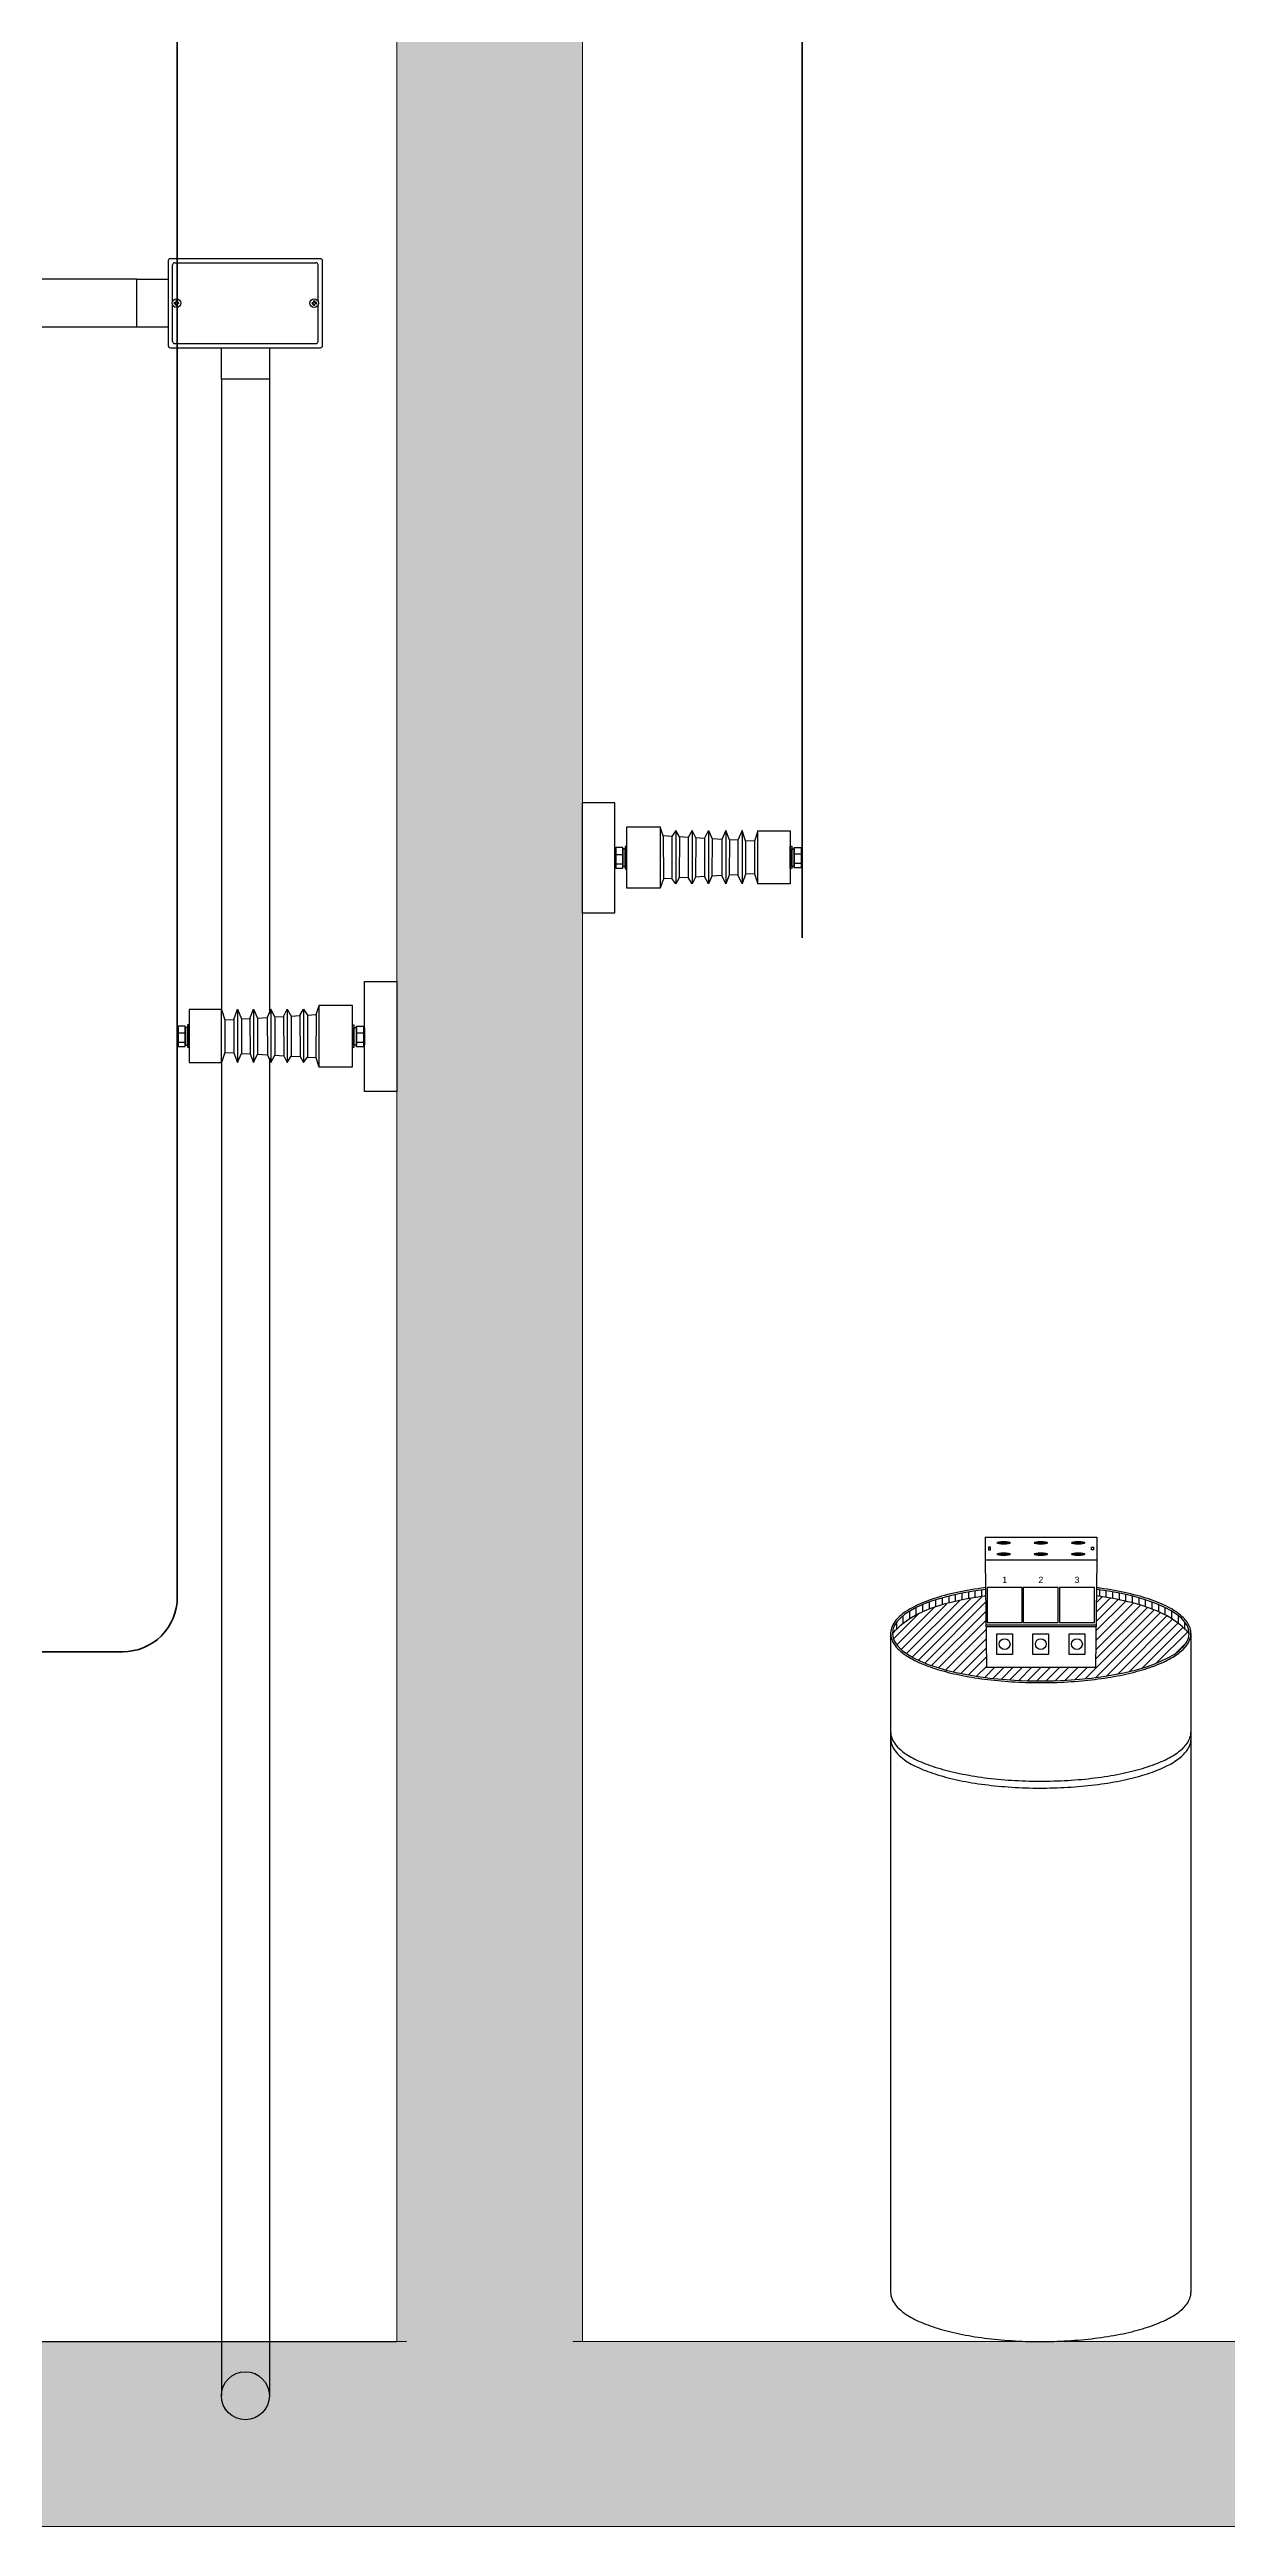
# Model space of a CAD drawing. Extents: x 2368 to 5238, y 905 to 1916.
# Drawn here: x 2549.668 to 2551.835, y 959.693 to 964.249 of the extents above; entities that cross this region are included whole.
import ezdxf

# ---------------------------------------------------------------- set-up
doc = ezdxf.new("R2010")
doc.units = 0
doc.header["$LTSCALE"] = 10
doc.layers.get('0').update_dxf_attribs({"linetype": 'CONTINUOUS'})
doc.layers.add('alvenaria', color=2, linetype='CONTINUOUS', lineweight=15)
doc.layers.add('Vergalhão', color=4, linetype='CONTINUOUS', lineweight=35)
for name, color, linetype in [('CONDULETE', 8, 'CONTINUOUS'), ('ELETRODUTO', 150, 'CONTINUOUS'), ('EQUIPAMENTO', 3, 'CONTINUOUS'), ('ISOLADOR DE PEDESTAL', 2, 'CONTINUOUS')]:
    doc.layers.add(name, color=color, linetype=linetype)
doc.styles.add('ARIAL', font='arial.ttf', dxfattribs={"height": 2})

# ---------------------------------------------------------------- blocks, each defined once
blk = doc.blocks.new('Alvenaria')
at = {"layer": 'alvenaria'}
for p, q in [((5.5687, 2.5495), (5.5687, 0.1495)), ((5.7187, 2.5495), (5.7187, 0.1495)), ((5.5764, 0.1495), (3.9817, 0.1495)), ((7.3056, 0.1495), (5.711, 0.1495)), ((7.4551, 0), (0.299, 0))]:
    blk.add_line(p, q, dxfattribs=at)
blk = doc.blocks.new('Capacitor')
at = {"layer": 'EQUIPAMENTO'}
for p, q in [((-7.12, 102.73), (7.15, 102.73)), ((-5.55, 102.06), (-5.55, 101.95)), ((-5.48, 102.09), (-5.48, 101.91)), ((-5.41, 102.12), (-5.41, 101.89)), ((-5.35, 102.14), (-5.35, 101.87)), ((-5.28, 102.15), (-5.28, 101.86)), ((-5.21, 102.16), (-5.21, 101.85)), ((-5.14, 102.17), (-5.14, 101.84)), ((-5.08, 102.18), (-5.08, 101.83)), ((-5.01, 102.18), (-5.01, 101.83)), ((-4.94, 102.19), (-4.94, 101.82)), ((-4.88, 102.19), (-4.88, 101.82)), ((-4.81, 102.19), (-4.81, 101.82)), ((-4.74, 102.19), (-4.74, 101.82)), ((-4.67, 102.19), (-4.67, 101.82)), ((-4.61, 102.19), (-4.61, 101.82)), ((-4.54, 102.19), (-4.54, 101.82)), ((-4.47, 102.18), (-4.47, 101.83)), ((-4.41, 102.18), (-4.41, 101.83)), ((-4.34, 102.17), (-4.34, 101.84)), ((-4.27, 102.16), (-4.27, 101.85)), ((-4.21, 102.15), (-4.21, 101.86)), ((-4.14, 102.14), (-4.14, 101.87)), ((-4.07, 102.12), (-4.07, 101.89)), ((-4, 102.09), (-4, 101.91)), ((-3.94, 102.06), (-3.94, 101.95)), ((-0.79, 102.06), (-0.79, 101.95)), ((-0.72, 102.09), (-0.72, 101.91)), ((-0.66, 102.12), (-0.66, 101.89)), ((-0.59, 102.14), (-0.59, 101.87)), ((-0.52, 102.15), (-0.52, 101.86)), ((-0.46, 102.16), (-0.46, 101.85)), ((-0.39, 102.17), (-0.39, 101.84)), ((-0.32, 102.18), (-0.32, 101.83)), ((-0.25, 102.18), (-0.25, 101.83)), ((-0.19, 102.19), (-0.19, 101.82)), ((-0.12, 102.19), (-0.12, 101.82)), ((-0.05, 102.19), (-0.05, 101.82)), ((0.01, 102.19), (0.01, 101.82)), ((0.08, 102.19), (0.08, 101.82)), ((0.15, 102.19), (0.15, 101.82)), ((0.21, 102.19), (0.21, 101.82)), ((0.28, 102.18), (0.28, 101.83)), ((0.35, 102.18), (0.35, 101.83)), ((0.42, 102.17), (0.42, 101.84)), ((0.48, 102.16), (0.48, 101.85)), ((0.55, 102.15), (0.55, 101.86)), ((0.62, 102.14), (0.62, 101.87)), ((0.68, 102.12), (0.68, 101.89)), ((0.75, 102.09), (0.75, 101.91)), ((0.82, 102.06), (0.82, 101.95)), ((3.96, 102.06), (3.96, 101.95)), ((4.03, 102.09), (4.03, 101.91)), ((4.1, 102.12), (4.1, 101.89)), ((4.17, 102.14), (4.17, 101.87)), ((4.23, 102.15), (4.23, 101.86)), ((4.3, 102.16), (4.3, 101.85)), ((4.37, 102.17), (4.37, 101.84)), ((4.43, 102.18), (4.43, 101.83)), ((4.5, 102.18), (4.5, 101.83)), ((4.57, 102.19), (4.57, 101.82)), ((4.64, 102.19), (4.64, 101.82)), ((4.7, 102.19), (4.7, 101.82)), ((4.77, 102.19), (4.77, 101.82)), ((4.84, 102.19), (4.84, 101.82)), ((4.9, 102.19), (4.9, 101.82)), ((4.97, 102.19), (4.97, 101.82)), ((5.04, 102.18), (5.04, 101.83)), ((5.1, 102.18), (5.1, 101.83)), ((5.17, 102.17), (5.17, 101.84)), ((5.24, 102.16), (5.24, 101.85)), ((5.31, 102.15), (5.31, 101.86)), ((5.37, 102.14), (5.37, 101.87)), ((5.44, 102.12), (5.44, 101.89)), ((5.51, 102.09), (5.51, 101.91)), ((5.57, 102.06), (5.57, 101.95)), ((-7.12, 99.83), (7.15, 99.83)), ((-7.12, 99.83), (-6.95, 86.11)), ((-5.55, 100.61), (-5.55, 100.5)), ((-5.48, 100.64), (-5.48, 100.46)), ((-5.41, 100.67), (-5.41, 100.44)), ((-5.35, 100.69), (-5.35, 100.42)), ((-5.28, 100.7), (-5.28, 100.41)), ((-5.21, 100.71), (-5.21, 100.4)), ((-5.14, 100.72), (-5.14, 100.39)), ((-5.08, 100.73), (-5.08, 100.38)), ((-5.01, 100.73), (-5.01, 100.38)), ((-4.94, 100.74), (-4.94, 100.37)), ((-4.88, 100.74), (-4.88, 100.37)), ((-4.81, 100.74), (-4.81, 100.37)), ((-4.74, 100.74), (-4.74, 100.37)), ((-4.67, 100.74), (-4.67, 100.37)), ((-4.61, 100.74), (-4.61, 100.37)), ((-4.54, 100.74), (-4.54, 100.37)), ((-4.47, 100.73), (-4.47, 100.38)), ((-4.41, 100.73), (-4.41, 100.38)), ((-4.34, 100.72), (-4.34, 100.39)), ((-4.27, 100.71), (-4.27, 100.4)), ((-4.21, 100.7), (-4.21, 100.41)), ((-4.14, 100.69), (-4.14, 100.42)), ((-4.07, 100.67), (-4.07, 100.44)), ((-4, 100.64), (-4, 100.46)), ((-3.94, 100.61), (-3.94, 100.5)), ((-0.79, 100.61), (-0.79, 100.5)), ((-0.72, 100.64), (-0.72, 100.46)), ((-0.66, 100.67), (-0.66, 100.44)), ((-0.59, 100.69), (-0.59, 100.42)), ((-0.52, 100.7), (-0.52, 100.41)), ((-0.46, 100.71), (-0.46, 100.4)), ((-0.39, 100.72), (-0.39, 100.39)), ((-0.32, 100.73), (-0.32, 100.38)), ((-0.25, 100.73), (-0.25, 100.38)), ((-0.19, 100.74), (-0.19, 100.37)), ((-0.12, 100.74), (-0.12, 100.37)), ((-0.05, 100.74), (-0.05, 100.37)), ((0.01, 100.74), (0.01, 100.37)), ((0.08, 100.74), (0.08, 100.37)), ((0.15, 100.74), (0.15, 100.37)), ((0.21, 100.74), (0.21, 100.37)), ((0.28, 100.73), (0.28, 100.38)), ((0.35, 100.73), (0.35, 100.38)), ((0.42, 100.72), (0.42, 100.39)), ((0.48, 100.71), (0.48, 100.4)), ((0.55, 100.7), (0.55, 100.41)), ((0.62, 100.69), (0.62, 100.42)), ((0.68, 100.67), (0.68, 100.44)), ((0.75, 100.64), (0.75, 100.46)), ((0.82, 100.61), (0.82, 100.5)), ((3.96, 100.61), (3.96, 100.5)), ((4.03, 100.64), (4.03, 100.46)), ((4.1, 100.67), (4.1, 100.44)), ((4.17, 100.69), (4.17, 100.42)), ((4.23, 100.7), (4.23, 100.41)), ((4.3, 100.71), (4.3, 100.4)), ((4.37, 100.72), (4.37, 100.39)), ((4.43, 100.73), (4.43, 100.38)), ((4.5, 100.73), (4.5, 100.38)), ((4.57, 100.74), (4.57, 100.37)), ((4.64, 100.74), (4.64, 100.37)), ((4.7, 100.74), (4.7, 100.37)), ((4.77, 100.74), (4.77, 100.37)), ((4.84, 100.74), (4.84, 100.37)), ((4.9, 100.74), (4.9, 100.37)), ((4.97, 100.74), (4.97, 100.37)), ((5.04, 100.73), (5.04, 100.38)), ((5.1, 100.73), (5.1, 100.38)), ((5.17, 100.72), (5.17, 100.39)), ((5.24, 100.71), (5.24, 100.4)), ((5.31, 100.7), (5.31, 100.41)), ((5.37, 100.69), (5.37, 100.42)), ((5.44, 100.67), (5.44, 100.44)), ((5.51, 100.64), (5.51, 100.46)), ((5.57, 100.61), (5.57, 100.5)), ((7.15, 99.83), (6.98, 86.11)), ((-16.42, 87.4), (-8.88, 94.93)), ((-15.64, 87), (-7.53, 95.1)), ((-12.55, 94.1), (-12.55, 94.97)), ((-11.72, 94.33), (-11.72, 95.19)), ((-10.88, 94.54), (-10.88, 95.39)), ((-10.04, 94.72), (-10.04, 95.57)), ((-9.21, 94.88), (-9.21, 95.73)), ((-8.37, 95.02), (-8.37, 95.87)), ((-7.53, 95.15), (-7.53, 95.99)), ((7.07, 93.14), (8.87, 94.94)), ((7.08, 94.34), (7.85, 95.1)), ((7.53, 95.15), (7.53, 95.99)), ((8.37, 95.02), (8.37, 95.87)), ((9.2, 94.88), (9.2, 95.73)), ((10.04, 94.72), (10.04, 95.57)), ((10.88, 94.54), (10.88, 95.39)), ((11.71, 94.33), (11.71, 95.19)), ((12.55, 94.1), (12.55, 94.97)), ((-18.83, 89.72), (-15.61, 92.94)), ((-18.41, 88.96), (-13.6, 93.77)), ((-18.41, 90.97), (-18.41, 91.88)), ((-17.82, 88.36), (-12.03, 94.16)), ((-17.57, 91.69), (-17.57, 92.7)), ((-17.16, 87.85), (-10.35, 94.65)), ((-16.74, 92.29), (-16.74, 93.28)), ((-15.9, 92.79), (-15.9, 93.73)), ((-15.06, 93.21), (-15.06, 94.11)), ((-14.81, 86.64), (-7.05, 94.4)), ((-14.23, 93.56), (-14.23, 94.44)), ((-13.95, 86.32), (-7.04, 93.23)), ((-13.39, 93.84), (-13.39, 94.72)), ((-13.05, 86.03), (-7.02, 92.06)), ((5.68, 84.64), (14.48, 93.44)), ((7, 87.15), (13.61, 93.76)), ((7.01, 88.34), (12.72, 94.05)), ((7.01, 84.8), (15.3, 93.09)), ((7.03, 89.54), (11.79, 94.31)), ((7.04, 90.74), (10.84, 94.54)), ((7.06, 91.94), (9.87, 94.75)), ((8.39, 84.99), (16.08, 92.69)), ((9.83, 85.24), (16.82, 92.23)), ((11.33, 85.57), (17.5, 91.74)), ((13.39, 93.84), (13.39, 94.72)), ((14.22, 93.56), (14.22, 94.44)), ((15.06, 93.21), (15.06, 94.11)), ((15.9, 92.79), (15.9, 93.73)), ((16.73, 92.29), (16.73, 93.28)), ((17.57, 91.69), (17.57, 92.7)), ((18.41, 90.97), (18.41, 91.88)), ((-19.18, 90.43), (-19.18, 6.28)), ((-12.13, 85.77), (-7.01, 90.89)), ((-11.19, 85.53), (-6.99, 89.72)), ((7.06, 91.5), (-7.02, 91.5)), ((7.06, 91.25), (-7.02, 91.25)), ((12.95, 86), (18.15, 91.2)), ((14.75, 86.62), (18.76, 90.63)), ((17.19, 87.87), (18.64, 89.32)), ((19.18, 90.43), (19.18, 6.28)), ((19.18, 89.86), (19.18, 89.87)), ((-10.21, 85.32), (-6.98, 88.55)), ((-9.22, 85.13), (-6.97, 87.39)), ((-8.21, 84.96), (-6.95, 86.22)), ((-7.17, 84.82), (-5.87, 86.11)), ((-6.95, 86.11), (6.98, 86.11)), ((-6.95, 86.11), (-6.86, 86.11)), ((-6.11, 84.69), (-4.69, 86.11)), ((-5.03, 84.58), (-3.51, 86.11)), ((-3.94, 84.5), (-2.32, 86.11)), ((-2.82, 84.43), (-1.14, 86.11)), ((-1.68, 84.39), (0.04, 86.11)), ((-0.52, 84.37), (1.23, 86.11)), ((0.67, 84.37), (2.41, 86.11)), ((1.88, 84.4), (3.6, 86.11)), ((3.11, 84.45), (4.78, 86.11)), ((4.38, 84.53), (5.96, 86.11))]:
    blk.add_line(p, q, dxfattribs=at)
for points in [[(-7.12, 102.73), (-7.12, 99.83)], [(-6.69, 101.12), (-6.44, 101.12), (-6.44, 101.44), (-6.69, 101.44), (-6.69, 101.12)], [(6.73, 101.12), (6.47, 101.12), (6.47, 101.44), (6.73, 101.44), (6.73, 101.12)], [(7.15, 102.73), (7.15, 99.83)], [(-6.86, 91.84), (-2.39, 91.84), (-2.39, 96.3), (-6.86, 96.3), (-6.86, 91.84)], [(-2.24, 91.84), (2.23, 91.84), (2.23, 96.3), (-2.24, 96.3), (-2.24, 91.84)], [(2.38, 91.84), (6.85, 91.84), (6.85, 96.3), (2.38, 96.3), (2.38, 91.84)]]:
    blk.add_lwpolyline(points, dxfattribs=at)
for points in [[(-5.63, 90.38), (-3.62, 90.38), (-3.62, 87.74), (-5.63, 87.74)], [(-1.01, 90.38), (1, 90.38), (1, 87.74), (-1.01, 87.74)], [(3.61, 90.38), (5.62, 90.38), (5.62, 87.74), (3.61, 87.74)]]:
    blk.add_lwpolyline(points, close=True, dxfattribs=at)
for centre in [(-4.62, 89.06), (0, 89.06), (4.62, 89.06)]:
    blk.add_circle(centre, 0.695, dxfattribs=at)
for centre, start, end in [((-9.83, 81.77), 121.9159, 136.5196), ((9.83, 81.77), 43.4801, 58.0848)]:
    blk.add_arc(centre, 12.58, start, end, dxfattribs=at)
for centre in [(-4.74, 102), (0.01, 102), (4.77, 102), (-4.74, 100.55), (0.01, 100.55), (4.77, 100.55)]:
    blk.add_ellipse(centre, major_axis=(0.841, 0), ratio=0.223626, dxfattribs=at)
blk.add_ellipse((0, 90.43), major_axis=(18.96, 0), ratio=0.319769, start_param=1.953005, end_param=7.469674, dxfattribs=at)
for points, knots in [([(-7.08, 96.28), (-7.41, 96.23), (-7.73, 96.19), (-9.27, 95.96), (-10.43, 95.74), (-12.58, 95.22), (-13.57, 94.92), (-15.33, 94.26), (-16.11, 93.9), (-17.42, 93.14), (-17.95, 92.73), (-18.58, 92.04), (-18.77, 91.79), (-19.04, 91.26), (-19.13, 90.98), (-19.2, 90.43), (-19.18, 90.15), (-19.04, 89.6), (-18.92, 89.34), (-18.58, 88.81), (-18.37, 88.56), (-17.84, 88.07), (-17.54, 87.83), (-16.66, 87.25), (-16.02, 86.92), (-14.57, 86.29), (-13.76, 86), (-11.98, 85.48), (-11.01, 85.25), (-8.96, 84.85), (-7.88, 84.68), (-5.63, 84.4), (-4.47, 84.3), (-2.1, 84.17), (-0.9, 84.14), (1.51, 84.15), (2.71, 84.19), (5.06, 84.35), (6.21, 84.46), (8.43, 84.76), (9.5, 84.94), (11.51, 85.37), (12.45, 85.61), (14.18, 86.15), (14.96, 86.45), (16.35, 87.08), (16.95, 87.43), (17.95, 88.15), (18.35, 88.52), (18.81, 89.16), (18.95, 89.4), (19.13, 89.9), (19.18, 90.16), (19.18, 90.42), (19.18, 90.42), (19.18, 90.43)], [1.951562, 1.951562, 1.951562, 1.951562, 2.007426, 2.007426, 2.219189, 2.219189, 2.430952, 2.430952, 2.642715, 2.642715, 2.854477, 2.854477, 2.977419, 2.977419, 3.10036, 3.10036, 3.223302, 3.223302, 3.346243, 3.346243, 3.469185, 3.469185, 3.592126, 3.592126, 3.781522, 3.781522, 3.970918, 3.970918, 4.160314, 4.160314, 4.349709, 4.349709, 4.539105, 4.539105, 4.728501, 4.728501, 4.917896, 4.917896, 5.107292, 5.107292, 5.296688, 5.296688, 5.486083, 5.486083, 5.675479, 5.675479, 5.864875, 5.864875, 6.05427, 6.05427, 6.167713, 6.167713, 6.281155, 6.281155, 6.283185, 6.283185, 6.283185, 6.283185]), ([(-7.06, 95.21), (-7.11, 95.2), (-7.17, 95.2), (-9.44, 94.89), (-11.48, 94.45), (-14.25, 93.57), (-15.19, 93.18), (-16.14, 92.66), (-16.32, 92.56), (-16.48, 92.45)], [1.9585789, 1.9585789, 1.9585789, 1.9585789, 1.9676373, 1.9676373, 2.3563982, 2.3563982, 2.609852, 2.609852, 2.6746504, 2.6746504, 2.6746504, 2.6746504]), ([(16.48, 92.45), (15.95, 92.78), (15.3, 93.11), (13.56, 93.81), (12.41, 94.17), (9.89, 94.77), (8.53, 95.02), (7.1, 95.21)], [0.4669493, 0.4669493, 0.4669493, 0.4669493, 0.6712098, 0.6712098, 0.9306627, 0.9306627, 1.1808725, 1.1808725, 1.1808725, 1.1808725]), ([(19.18, 90.43), (19.18, 90.66), (19.14, 90.9), (18.99, 91.36), (18.88, 91.59), (18.58, 92.03), (18.4, 92.24), (17.76, 92.88), (17.19, 93.28), (15.83, 94.04), (15.02, 94.39), (13.2, 95.03), (12.19, 95.32), (10, 95.82), (8.83, 96.04), (7.43, 96.23), (7.27, 96.25), (7.11, 96.27)], [0, 0, 0, 0, 0.104441, 0.104441, 0.208883, 0.208883, 0.313324, 0.313324, 0.525087, 0.525087, 0.73685, 0.73685, 0.948612, 0.948612, 1.160375, 1.160375, 1.187942, 1.187942, 1.187942, 1.187942]), ([(-19.18, 77.85), (-19.18, 77.66), (-19.16, 77.48), (-19.04, 77.02), (-18.92, 76.75), (-18.58, 76.23), (-18.37, 75.98), (-17.84, 75.49), (-17.54, 75.25), (-16.66, 74.67), (-16.02, 74.33), (-14.57, 73.71), (-13.76, 73.42), (-11.98, 72.9), (-11.01, 72.67), (-8.96, 72.27), (-7.88, 72.09), (-5.63, 71.82), (-4.47, 71.72), (-2.1, 71.59), (-0.9, 71.56), (1.51, 71.57), (2.71, 71.61), (5.06, 71.77), (6.21, 71.88), (8.43, 72.18), (9.5, 72.36), (11.51, 72.79), (12.45, 73.03), (14.18, 73.57), (14.96, 73.86), (16.35, 74.5), (16.95, 74.84), (17.95, 75.56), (18.35, 75.94), (18.81, 76.58), (18.95, 76.82), (19.13, 77.32), (19.18, 77.58), (19.18, 77.84), (19.18, 77.84), (19.18, 77.85)], [3.141402, 3.141402, 3.141402, 3.141402, 3.223302, 3.223302, 3.346243, 3.346243, 3.469185, 3.469185, 3.592126, 3.592126, 3.781522, 3.781522, 3.970918, 3.970918, 4.160314, 4.160314, 4.349709, 4.349709, 4.539105, 4.539105, 4.728501, 4.728501, 4.917896, 4.917896, 5.107292, 5.107292, 5.296688, 5.296688, 5.486083, 5.486083, 5.675479, 5.675479, 5.864875, 5.864875, 6.05427, 6.05427, 6.167713, 6.167713, 6.281155, 6.281155, 6.283185, 6.283185, 6.283185, 6.283185]), ([(-19.18, 76.96), (-19.18, 76.78), (-19.15, 76.59), (-19.03, 76.14), (-18.91, 75.87), (-18.57, 75.35), (-18.36, 75.1), (-17.84, 74.6), (-17.53, 74.37), (-16.65, 73.78), (-16.01, 73.45), (-14.57, 72.83), (-13.75, 72.54), (-11.97, 72.02), (-11.01, 71.78), (-8.96, 71.38), (-7.87, 71.21), (-5.62, 70.94), (-4.46, 70.84), (-2.09, 70.7), (-0.89, 70.67), (1.51, 70.69), (2.71, 70.73), (5.07, 70.88), (6.22, 71), (8.44, 71.29), (9.51, 71.48), (11.51, 71.9), (12.46, 72.14), (14.18, 72.68), (14.97, 72.98), (16.36, 73.62), (16.96, 73.96), (17.96, 74.68), (18.36, 75.06), (18.82, 75.69), (18.96, 75.94), (19.14, 76.44), (19.18, 76.69), (19.19, 76.95), (19.19, 76.96), (19.19, 76.96)], [3.141402, 3.141402, 3.141402, 3.141402, 3.223302, 3.223302, 3.346243, 3.346243, 3.469185, 3.469185, 3.592126, 3.592126, 3.781522, 3.781522, 3.970918, 3.970918, 4.160314, 4.160314, 4.349709, 4.349709, 4.539105, 4.539105, 4.728501, 4.728501, 4.917896, 4.917896, 5.107292, 5.107292, 5.296688, 5.296688, 5.486083, 5.486083, 5.675479, 5.675479, 5.864875, 5.864875, 6.05427, 6.05427, 6.167713, 6.167713, 6.281155, 6.281155, 6.283185, 6.283185, 6.283185, 6.283185]), ([(-19.18, 6.29), (-19.18, 6.1), (-19.16, 5.92), (-19.04, 5.46), (-18.92, 5.19), (-18.58, 4.67), (-18.37, 4.42), (-17.84, 3.93), (-17.54, 3.69), (-16.66, 3.11), (-16.02, 2.77), (-14.57, 2.15), (-13.76, 1.86), (-11.98, 1.34), (-11.01, 1.11), (-8.96, 0.7), (-7.88, 0.53), (-5.63, 0.26), (-4.47, 0.16), (-2.1, 0.02), (-0.9, -0.01), (1.51, 0.01), (2.71, 0.05), (5.06, 0.21), (6.21, 0.32), (8.43, 0.62), (9.5, 0.8), (11.51, 1.22), (12.45, 1.47), (14.18, 2.01), (14.96, 2.3), (16.35, 2.94), (16.95, 3.28), (17.95, 4), (18.35, 4.38), (18.81, 5.02), (18.95, 5.26), (19.13, 5.76), (19.18, 6.02), (19.18, 6.28), (19.18, 6.28), (19.18, 6.28)], [3.141402, 3.141402, 3.141402, 3.141402, 3.223302, 3.223302, 3.346243, 3.346243, 3.469185, 3.469185, 3.592126, 3.592126, 3.781522, 3.781522, 3.970918, 3.970918, 4.160314, 4.160314, 4.349709, 4.349709, 4.539105, 4.539105, 4.728501, 4.728501, 4.917896, 4.917896, 5.107292, 5.107292, 5.296688, 5.296688, 5.486083, 5.486083, 5.675479, 5.675479, 5.864875, 5.864875, 6.05427, 6.05427, 6.167713, 6.167713, 6.281155, 6.281155, 6.283185, 6.283185, 6.283185, 6.283185])]:
    blk.add_open_spline(points, degree=3, knots=knots, dxfattribs=at)
for points in [[(19.18, 77.85), (19.18, 77.85), (19.18, 77.86), (19.18, 77.86)], [(19.18, 6.28), (19.18, 6.29), (19.18, 6.3), (19.18, 6.3)]]:
    blk.add_open_spline(points, degree=3, dxfattribs=at)
at = {"layer": 'EQUIPAMENTO', "style": 'ARIAL'}
for s, p in [('1', (-4.93, 96.87)), ('2', (-0.31, 96.87)), ('3', (4.31, 96.87))]:
    blk.add_text(s, height=0.801, dxfattribs=at).set_placement(p)

msp = doc.modelspace()

# ---------------------------------------------------------------- hatches: boundary and pattern name
at = {"layer": 'alvenaria'}
h = msp.add_hatch(dxfattribs=at)
h.set_pattern_fill('AR-CONC', color=256, scale=0.002274)
h.set_pattern_definition([(50, (-2899.91578, -1040.1996), (0.414328423, -0.036249023), [0.043323933, -0.476563267]), (355, (-2899.9158, -1040.1996), (-0.080151372, 0.434505723), [0.034659147, -0.381251942]), (100.451445, (-2899.88126, -1040.2026), (0.33417705, 0.398256683), [0.036819678, -0.405016792]), (46.1842, (-2899.9158, -1040.08406), (0.61649398, -0.095613596), [0.0649859, -0.7148449]), (96.635558, (-2899.8644, -1040.092), (0.53990976, 0.56270199), [0.05522954, -0.607525736]), (351.184151, (-2899.9158, -1040.08406), (0.53990976, 0.56270199), [0.051988645, -0.57187531]), (21, (-2899.85802, -1040.11294), (0.344804818, -0.232573786), [0.043323933, -0.476563267]), (326, (-2899.858, -1040.11294), (0.140551546, 0.418884366), [0.034659147, -0.381250613]), (71.451445, (-2899.8293, -1040.1323), (0.485356363, 0.186310582), [0.036819678, -0.405016094]), (37.5, (-2899.91578, -1040.19959), (0.00702417, 0.1922969484), [0, -0.376629394, 0, -0.387027138, 0, -0.382694744]), (7.5, (-2899.91578, -1040.19959), (0.151962761, 0.2278328895), [0, -0.220663234, 0, -0.367964607, 0, -0.145857242]), (327.5, (-2900.0446, -1040.19959), (0.3083631447, -0.013028437), [0, -0.144413111, 0, -0.450568907, 0, -0.59787028]), (317.5, (-2900.10236, -1040.1996), (0.336878676, 0.057825491), [0, -0.187737044, 0, -0.299223966, 0, -0.424574547])])
h.paths.add_polyline_path([(2546.7157, 965.4912), (2546.3746, 965.4912), (2546.3746, 960.0332), (2542.783, 960.0332), (2542.783, 965.4912), (2542.442, 965.4912), (2542.442, 960.0332), (2538.3152, 960.0332), (2538.3152, 959.6932), (2554.5975, 959.6932), (2554.5975, 966.8332), (2554.2575, 966.8332), (2554.2575, 960.0332), (2550.6483, 960.0332), (2550.6483, 965.4912), (2550.3073, 965.4912), (2550.3073, 960.0332), (2546.7157, 960.0332)])

# ---------------------------------------------------------------- linework, layer by layer
at = {"color": 8}
for p, q in [((2549.8864, 963.8603), (2549.8864, 963.7043)), ((2550.2773, 962.3323), (2550.2773, 962.3323))]:
    msp.add_line(p, q, dxfattribs=at)
at = {"color": 1}
for p, q in [((2550.7083, 962.8635), (2550.6483, 962.8635)), ((2550.6483, 962.8635), (2550.6483, 962.6609)), ((2550.7083, 962.6609), (2550.7083, 962.8635)), ((2550.6483, 962.6609), (2550.7083, 962.6609)), ((2550.2473, 962.3323), (2550.2473, 962.5349)), ((2550.2473, 962.5349), (2550.3073, 962.5349)), ((2550.3073, 962.5349), (2550.3073, 962.3323)), ((2550.3073, 962.3323), (2550.2473, 962.3323))]:
    msp.add_line(p, q, dxfattribs=at)
at = {"color": 7}
msp.add_line((2546.7157, 960.0332), (2550.3073, 960.0332), dxfattribs=at)
at = {"layer": 'CONDULETE'}
for p, q in [((2549.8284, 963.7382), (2549.8284, 963.8264)), ((2549.8284, 963.8264), (2549.8864, 963.8264)), ((2549.8904, 963.8643), (2550.1664, 963.8643)), ((2549.8945, 963.798), (2549.8945, 963.8527)), ((2549.8945, 963.786), (2549.8945, 963.8527)), ((2549.8985, 963.8567), (2550.1582, 963.8567)), ((2550.1622, 963.798), (2550.1622, 963.8527)), ((2550.1622, 963.786), (2550.1622, 963.8527)), ((2550.1704, 963.7043), (2550.1704, 963.8603)), ((2549.8945, 963.7119), (2549.8945, 963.7786)), ((2549.8976, 963.7823), (2549.8976, 963.783)), ((2549.8976, 963.7823), (2549.8976, 963.7815)), ((2549.898, 963.7834), (2549.9001, 963.7834)), ((2549.898, 963.7811), (2549.9001, 963.7811)), ((2549.9005, 963.7859), (2549.9005, 963.7837)), ((2549.9005, 963.7787), (2549.9005, 963.7808)), ((2549.9016, 963.7863), (2549.9009, 963.7863)), ((2549.9016, 963.7783), (2549.9009, 963.7783)), ((2549.9016, 963.7863), (2549.9023, 963.7863)), ((2549.9016, 963.7783), (2549.9023, 963.7783)), ((2549.9027, 963.7859), (2549.9027, 963.7837)), ((2549.9027, 963.7787), (2549.9027, 963.7808)), ((2549.9052, 963.7834), (2549.9031, 963.7834)), ((2549.9052, 963.7811), (2549.9031, 963.7811)), ((2549.9056, 963.7823), (2549.9056, 963.783)), ((2549.9056, 963.7823), (2549.9056, 963.7815)), ((2550.1511, 963.7823), (2550.1511, 963.783)), ((2550.1511, 963.7823), (2550.1511, 963.7815)), ((2550.1515, 963.7834), (2550.1537, 963.7834)), ((2550.1515, 963.7811), (2550.1537, 963.7811)), ((2550.154, 963.7859), (2550.154, 963.7837)), ((2550.154, 963.7787), (2550.154, 963.7808)), ((2550.1551, 963.7863), (2550.1544, 963.7863)), ((2550.1551, 963.7783), (2550.1544, 963.7783)), ((2550.1551, 963.7863), (2550.1559, 963.7863)), ((2550.1551, 963.7783), (2550.1559, 963.7783)), ((2550.1563, 963.7859), (2550.1563, 963.7837)), ((2550.1563, 963.7787), (2550.1563, 963.7808)), ((2550.1587, 963.7834), (2550.1566, 963.7834)), ((2550.1587, 963.7811), (2550.1566, 963.7811)), ((2550.1591, 963.7823), (2550.1591, 963.783)), ((2550.1591, 963.7823), (2550.1591, 963.7815)), ((2550.1622, 963.7119), (2550.1622, 963.7786)), ((2549.8864, 963.7382), (2549.8284, 963.7382)), ((2549.8904, 963.7003), (2550.1664, 963.7003)), ((2549.8985, 963.7079), (2550.1582, 963.7079)), ((2549.9843, 963.6423), (2549.9843, 963.7003)), ((2550.0725, 963.7003), (2550.0725, 963.6423)), ((2550.0725, 963.6423), (2549.9843, 963.6423))]:
    msp.add_line(p, q, dxfattribs=at)
for centre in [(2549.9016, 963.7823), (2550.1551, 963.7823)]:
    msp.add_circle(centre, 0.00798, dxfattribs=at)
for centre, radius, start, end in [((2549.8904, 963.8603), 0.004, 90, 180), ((2549.8985, 963.8527), 0.004, 90, 180), ((2550.1582, 963.8527), 0.004, 0, 90), ((2550.1664, 963.8603), 0.004, 0, 90), ((2549.898, 963.783), 0.0004, 90, 180), ((2549.898, 963.7815), 0.0004, 180, 270), ((2549.9001, 963.7837), 0.000319, 270, 0), ((2549.9001, 963.7808), 0.000319, 0, 90), ((2549.9009, 963.7859), 0.0004, 90, 180), ((2549.9009, 963.7787), 0.0004, 180, 270), ((2549.9023, 963.7859), 0.0004, 0, 90), ((2549.9023, 963.7787), 0.0004, 270, 0), ((2549.9031, 963.7837), 0.000319, 180, 270), ((2549.9031, 963.7808), 0.000319, 90, 180), ((2549.9052, 963.783), 0.0004, 0, 90), ((2549.9052, 963.7815), 0.0004, 270, 0), ((2550.1515, 963.783), 0.0004, 90, 180), ((2550.1515, 963.7815), 0.0004, 180, 270), ((2550.1537, 963.7837), 0.000319, 270, 0), ((2550.1537, 963.7808), 0.000319, 0, 90), ((2550.1544, 963.7859), 0.0004, 90, 180), ((2550.1544, 963.7787), 0.0004, 180, 270), ((2550.1559, 963.7859), 0.0004, 0, 90), ((2550.1559, 963.7787), 0.0004, 270, 0), ((2550.1566, 963.7837), 0.000319, 180, 270), ((2550.1566, 963.7808), 0.000319, 90, 180), ((2550.1587, 963.783), 0.0004, 0, 90), ((2550.1587, 963.7815), 0.0004, 270, 0), ((2549.8904, 963.7043), 0.004, 180, 270), ((2549.8985, 963.7119), 0.004, 180, 270), ((2550.1582, 963.7119), 0.004, 270, 0), ((2550.1664, 963.7043), 0.004, 270, 0)]:
    msp.add_arc(centre, radius, start, end, dxfattribs=at)
at = {"layer": 'ELETRODUTO'}
for p, q in [((2549.8284, 963.8264), (2548.918, 963.8264)), ((2549.8284, 963.7382), (2548.918, 963.7382)), ((2549.9843, 963.6423), (2549.9843, 962.4833)), ((2550.0725, 963.6423), (2550.0725, 962.476)), ((2549.9843, 962.3856), (2549.9843, 960.0336)), ((2550.0725, 962.3937), (2550.0725, 960.0336)), ((2549.9843, 960.0336), (2549.9843, 959.9336)), ((2550.0725, 960.0336), (2550.0725, 959.9336))]:
    msp.add_line(p, q, dxfattribs=at)
msp.add_circle((2550.0284, 959.9336), 0.0441, dxfattribs=at)
at = {"layer": 'ISOLADOR DE PEDESTAL', "color": 1}
for p, q in [((2550.7083, 962.7778), (2550.7083, 962.7466)), ((2550.797, 962.8023), (2550.7915, 962.8189)), ((2550.8129, 962.8014), (2550.797, 962.8023)), ((2550.797, 962.8023), (2550.7977, 962.7235)), ((2550.8203, 962.8125), (2550.8129, 962.8014)), ((2550.8129, 962.8014), (2550.8131, 962.7244)), ((2550.8203, 962.8125), (2550.8203, 962.7145)), ((2550.827, 962.8006), (2550.8203, 962.8125)), ((2550.827, 962.8006), (2550.8264, 962.7251)), ((2550.8432, 962.7997), (2550.827, 962.8006)), ((2550.8506, 962.8125), (2550.8432, 962.7997)), ((2550.8432, 962.7997), (2550.8432, 962.726)), ((2550.8506, 962.8125), (2550.8506, 962.7145)), ((2550.8573, 962.7988), (2550.8506, 962.8125)), ((2550.8573, 962.7988), (2550.8567, 962.7268)), ((2550.8731, 962.7979), (2550.8573, 962.7988)), ((2550.8731, 962.7979), (2550.8804, 962.8125)), ((2550.8731, 962.7979), (2550.8731, 962.7277)), ((2550.8804, 962.8125), (2550.8804, 962.7145)), ((2550.8804, 962.8125), (2550.8871, 962.7971)), ((2550.8871, 962.7971), (2550.8866, 962.7284)), ((2550.9049, 962.7961), (2550.8871, 962.7971)), ((2550.9123, 962.8125), (2550.9049, 962.7961)), ((2550.9049, 962.7961), (2550.9049, 962.7294)), ((2550.9123, 962.8125), (2550.9123, 962.7145)), ((2550.919, 962.7953), (2550.9123, 962.8125)), ((2550.919, 962.7953), (2550.9184, 962.7302)), ((2550.9347, 962.7944), (2550.919, 962.7953)), ((2550.9421, 962.8125), (2550.9347, 962.7944)), ((2550.9347, 962.7944), (2550.9347, 962.7311)), ((2550.9421, 962.8125), (2550.9421, 962.7145)), ((2550.9487, 962.7936), (2550.9421, 962.8125)), ((2550.9487, 962.7936), (2550.9482, 962.7318)), ((2550.9653, 962.7926), (2550.9487, 962.7936)), ((2550.9714, 962.8119), (2550.9653, 962.7926)), ((2550.9653, 962.7926), (2550.9653, 962.7328)), ((2551.0525, 962.7782), (2551.0525, 962.7469)), ((2550.7101, 962.7682), (2550.7231, 962.7682)), ((2550.7101, 962.751), (2550.7231, 962.751)), ((2550.9184, 962.7302), (2550.9123, 962.7145)), ((2550.9347, 962.7311), (2550.9184, 962.7302)), ((2550.9421, 962.7145), (2550.9347, 962.7311)), ((2550.9482, 962.7318), (2550.9421, 962.7145)), ((2550.9653, 962.7328), (2550.9482, 962.7318)), ((2550.9653, 962.7328), (2550.9714, 962.7142)), ((2551.0508, 962.7686), (2551.0378, 962.7686)), ((2551.0508, 962.7514), (2551.0378, 962.7514)), ((2550.7977, 962.7235), (2550.7918, 962.7064)), ((2550.8131, 962.7244), (2550.7977, 962.7235)), ((2550.8203, 962.7145), (2550.8131, 962.7244)), ((2550.8264, 962.7251), (2550.8203, 962.7145)), ((2550.8432, 962.726), (2550.8264, 962.7251)), ((2550.8506, 962.7145), (2550.8432, 962.726)), ((2550.8567, 962.7268), (2550.8506, 962.7145)), ((2550.8731, 962.7277), (2550.8567, 962.7268)), ((2550.8804, 962.7145), (2550.8731, 962.7277)), ((2550.8866, 962.7284), (2550.8804, 962.7145)), ((2550.9049, 962.7294), (2550.8866, 962.7284)), ((2550.9123, 962.7145), (2550.9049, 962.7294)), ((2549.9843, 962.4833), (2549.9903, 962.464)), ((2549.9903, 962.464), (2550.0069, 962.465)), ((2549.9903, 962.464), (2549.9903, 962.4042)), ((2550.0069, 962.465), (2550.0136, 962.4839)), ((2550.0069, 962.465), (2550.0074, 962.4033)), ((2550.0136, 962.4839), (2550.0136, 962.3859)), ((2550.0136, 962.4839), (2550.021, 962.4658)), ((2550.021, 962.4658), (2550.0367, 962.4667)), ((2550.021, 962.4658), (2550.021, 962.4025)), ((2550.0367, 962.4667), (2550.0434, 962.4839)), ((2550.0367, 962.4667), (2550.0372, 962.4016)), ((2550.0434, 962.4839), (2550.0434, 962.3859)), ((2550.0434, 962.4839), (2550.0508, 962.4675)), ((2550.0508, 962.4675), (2550.0685, 962.4686)), ((2550.0508, 962.4675), (2550.0508, 962.4009)), ((2550.0752, 962.4839), (2550.0685, 962.4686)), ((2550.0685, 962.4686), (2550.0691, 962.3999)), ((2550.0752, 962.4839), (2550.0752, 962.3859)), ((2550.0826, 962.4694), (2550.0752, 962.4839)), ((2550.0826, 962.4694), (2550.0983, 962.4703)), ((2550.0826, 962.4694), (2550.0826, 962.3991)), ((2550.0983, 962.4703), (2550.105, 962.4839)), ((2550.0983, 962.4703), (2550.0989, 962.3982)), ((2550.105, 962.4839), (2550.105, 962.3859)), ((2550.105, 962.4839), (2550.1124, 962.4711)), ((2550.1124, 962.4711), (2550.1286, 962.472)), ((2550.1124, 962.4711), (2550.1124, 962.3975)), ((2550.1286, 962.472), (2550.1353, 962.4839)), ((2550.1286, 962.472), (2550.1292, 962.3965)), ((2550.1353, 962.4839), (2550.1353, 962.3859)), ((2550.1353, 962.4839), (2550.1427, 962.4728)), ((2550.1427, 962.4728), (2550.1426, 962.3958)), ((2550.1427, 962.4728), (2550.1586, 962.4738)), ((2550.1586, 962.4738), (2550.1579, 962.395)), ((2550.1586, 962.4738), (2550.1641, 962.4903)), ((2549.9031, 962.4496), (2549.9031, 962.4184)), ((2549.9049, 962.44), (2549.9178, 962.44)), ((2549.9049, 962.4228), (2549.9178, 962.4228)), ((2550.2455, 962.4397), (2550.2326, 962.4397)), ((2550.2455, 962.4224), (2550.2326, 962.4224)), ((2550.2473, 962.4493), (2550.2473, 962.418)), ((2549.9903, 962.4042), (2549.9843, 962.3856)), ((2549.9903, 962.4042), (2550.0074, 962.4033)), ((2550.0074, 962.4033), (2550.0136, 962.3859)), ((2550.0136, 962.3859), (2550.021, 962.4025)), ((2550.021, 962.4025), (2550.0372, 962.4016)), ((2550.0372, 962.4016), (2550.0434, 962.3859)), ((2550.0434, 962.3859), (2550.0508, 962.4009)), ((2550.0508, 962.4009), (2550.0691, 962.3999)), ((2550.0691, 962.3999), (2550.0752, 962.3859)), ((2550.0752, 962.3859), (2550.0826, 962.3991)), ((2550.0826, 962.3991), (2550.0989, 962.3982)), ((2550.0989, 962.3982), (2550.105, 962.3859)), ((2550.105, 962.3859), (2550.1124, 962.3975)), ((2550.1124, 962.3975), (2550.1292, 962.3965)), ((2550.1292, 962.3965), (2550.1353, 962.3859)), ((2550.1353, 962.3859), (2550.1426, 962.3958)), ((2550.1426, 962.3958), (2550.1579, 962.395)), ((2550.1579, 962.395), (2550.1638, 962.3778))]:
    msp.add_line(p, q, dxfattribs=at)
for points in [[(2550.7101, 962.781), (2550.7101, 962.7434), (2550.7231, 962.7434), (2550.7231, 962.781)], [(2550.7231, 962.7784), (2550.7231, 962.7459), (2550.7274, 962.7459), (2550.7274, 962.7784)], [(2550.7274, 962.7832), (2550.7274, 962.7421), (2550.7304, 962.7421), (2550.7304, 962.7832)], [(2550.7918, 962.8189), (2550.7918, 962.7064), (2550.7304, 962.7064), (2550.7304, 962.8189)], [(2551.0304, 962.8119), (2551.0304, 962.7142), (2550.9714, 962.7142), (2550.9714, 962.8119)], [(2551.0335, 962.7836), (2551.0335, 962.7425), (2551.0304, 962.7425), (2551.0304, 962.7836)], [(2551.0378, 962.7788), (2551.0378, 962.7463), (2551.0335, 962.7463), (2551.0335, 962.7788)], [(2551.0508, 962.7814), (2551.0508, 962.7437), (2551.0378, 962.7437), (2551.0378, 962.7814)], [(2549.9252, 962.4833), (2549.9252, 962.3856), (2549.9843, 962.3856), (2549.9843, 962.4833)], [(2550.1638, 962.4903), (2550.1638, 962.3778), (2550.2252, 962.3778), (2550.2252, 962.4903)], [(2549.9049, 962.4528), (2549.9049, 962.4152), (2549.9178, 962.4152), (2549.9178, 962.4528)], [(2549.9178, 962.4502), (2549.9178, 962.4178), (2549.9222, 962.4178), (2549.9222, 962.4502)], [(2549.9222, 962.455), (2549.9222, 962.4139), (2549.9252, 962.4139), (2549.9252, 962.455)], [(2550.2282, 962.4547), (2550.2282, 962.4135), (2550.2252, 962.4135), (2550.2252, 962.4547)], [(2550.2326, 962.4499), (2550.2326, 962.4174), (2550.2282, 962.4174), (2550.2282, 962.4499)], [(2550.2455, 962.4524), (2550.2455, 962.4148), (2550.2326, 962.4148), (2550.2326, 962.4524)]]:
    msp.add_lwpolyline(points, close=True, dxfattribs=at)
for centre, start, end in [((2550.7121, 962.7778), 122.0628, 180.1029), ((2551.0488, 962.7782), 359.8971, 57.9372), ((2550.7121, 962.7714), 179.8971, 237.9372), ((2550.7121, 962.765), 122.0628, 180.1029), ((2550.7121, 962.7542), 179.8971, 237.9372), ((2550.7121, 962.7478), 122.0628, 180.1029), ((2550.7121, 962.7466), 179.8971, 237.9372), ((2551.0488, 962.7718), 302.0628, 0.1029), ((2551.0488, 962.7654), 359.8971, 57.9372), ((2551.0488, 962.7545), 302.0628, 0.1029), ((2551.0488, 962.7482), 359.8971, 57.9372), ((2551.0488, 962.7469), 302.0628, 0.1029), ((2549.9069, 962.4496), 122.0628, 180.1029), ((2549.9069, 962.4432), 179.8971, 237.9372), ((2549.9069, 962.4368), 122.0628, 180.1029), ((2549.9069, 962.426), 179.8971, 237.9372), ((2549.9069, 962.4196), 122.0628, 180.1029), ((2549.9069, 962.4184), 179.8971, 237.9372), ((2550.2435, 962.4492), 359.8971, 57.9372), ((2550.2435, 962.4429), 302.0628, 0.1029), ((2550.2435, 962.4365), 359.8971, 57.9372), ((2550.2435, 962.4256), 302.0628, 0.1029), ((2550.2435, 962.4192), 359.8971, 57.9372), ((2550.2435, 962.418), 302.0628, 0.1029)]:
    msp.add_arc(centre, 0.00377, start, end, dxfattribs=at)
at = {"layer": 'Vergalhão', "color": 5}
msp.add_lwpolyline([(2551.0525, 962.6152), (2551.0525, 965.7954, 0.414214), (2550.9525, 965.8954), (2550.0031, 965.8954, 0.414214), (2549.9031, 965.7954), (2549.9031, 961.402, -0.414214), (2549.8031, 961.302), (2549.2758, 961.302)], format="xyb", dxfattribs=at)

# ---------------------------------------------------------------- block references
at = {"xscale": 0.0144029699133167, "yscale": 0.0144029699133167, "zscale": 0.0144029699133167}
msp.add_blockref('Capacitor', (2551.4918, 960.0332), dxfattribs=at)
at = {"layer": 'alvenaria', "xscale": 2.274222222222221, "yscale": 2.274222222222221, "zscale": 2.274222222222221}
msp.add_blockref('Alvenaria', (2537.6428, 959.6932), dxfattribs=at)

doc.saveas('drawing.dxf')
